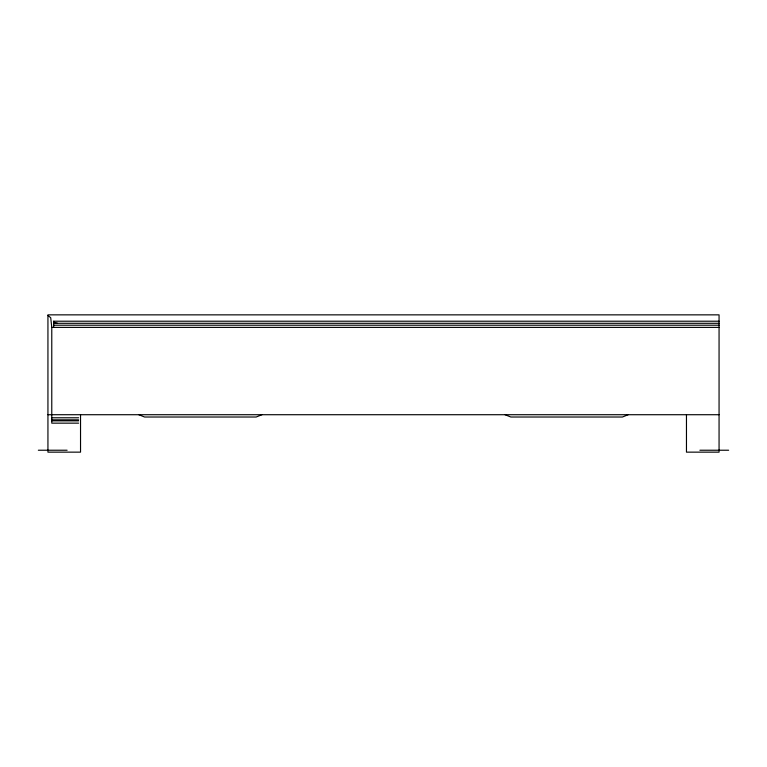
<?xml version="1.0" encoding="UTF-8"?>
<svg xmlns="http://www.w3.org/2000/svg" width="767" height="767" viewBox="0 0 767 767"><rect width="100%" height="100%" fill="white"/><g stroke="black" fill="none" stroke-linecap="round" stroke-linejoin="round"><path stroke-width="1.15" d="M261.93 414.717L256.178 417.018L144.579 417.018L138.827 414.717M628.173 414.717L622.421 417.018L510.822 417.018L505.069 414.717M53.69 327.394L53.69 321.21L719.062 321.21M53.69 323.291L719.062 323.291M53.69 325.208L719.062 325.208M47.938 315.458L50.718 317.72L51.773 327.394L719.062 327.394M47.938 414.717L719.062 414.717M51.773 417.785L78.617 417.785M51.773 419.827L78.617 419.827M51.773 420.853L78.617 420.853M78.617 423.154L51.773 423.154L51.773 327.394M38.35 450.229L67.112 450.229M699.888 450.229L728.65 450.229M57.525 323.291L54.879 322.648L53.69 321.21M686.465 414.717L686.465 452.147L719.062 452.147L719.062 314.853L47.938 314.853L47.938 452.147L80.535 452.147L80.535 414.717"/></g></svg>
